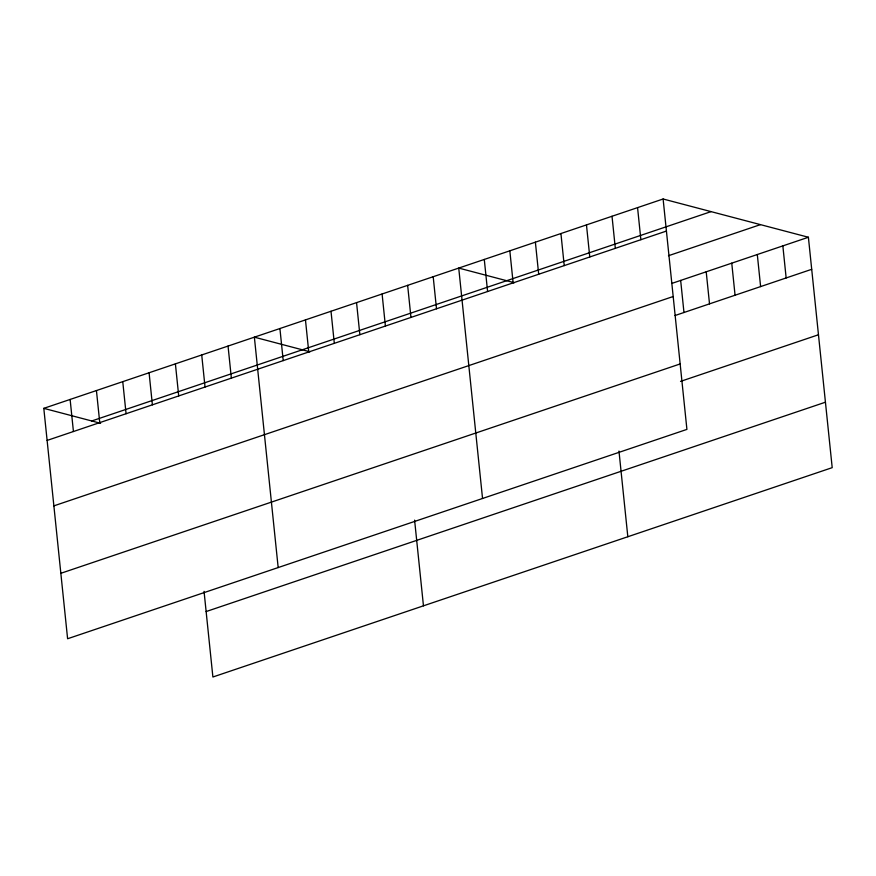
<?xml version="1.0" encoding="UTF-8"?>
<svg xmlns="http://www.w3.org/2000/svg" width="876" height="876" viewBox="0 0 876 876"><rect width="100%" height="100%" fill="white"/><g stroke="black" fill="none" stroke-linecap="round" stroke-linejoin="round"><path stroke-width="1.31" d="M663.11 198.994L686.915 429.393L67.605 638.746L43.8 408.347L663.11 198.994L808.395 237.254L832.2 467.653L212.89 677.006L204.042 591.322M91.739 420.973L711.049 211.62M47.118 440.42L666.417 231.067M668.476 255.715L760.445 224.628M671.717 283.452L808.395 237.254M53.874 505.868L673.184 296.515M675.035 315.524L811.702 269.315M60.849 573.298L680.148 363.945M680.521 381.399L818.469 334.763M206.134 611.558L825.433 402.204M514.278 282.707L458.739 268.078L482.545 498.477M309.907 351.791L254.369 337.172L278.174 567.571M43.8 408.347L100.609 423.305M782.848 245.882L786.155 277.955M757.302 254.522L760.609 286.594M731.756 263.161L735.063 295.223M706.209 271.79L709.516 303.863M680.663 280.43L683.97 312.502M637.564 207.634L640.871 239.696M612.017 216.262L615.324 248.335M618.971 451.063L627.829 536.736M586.471 224.902L589.778 256.975M560.925 233.542L564.232 265.603M535.378 242.17L538.685 274.243M509.832 250.81L513.139 282.882M484.286 259.449L487.593 291.511M433.193 276.717L436.5 308.79M407.647 285.357L410.954 317.419M414.6 520.147L423.458 605.82M382.1 293.986L385.407 326.058M356.554 302.625L359.861 334.698M331.008 311.265L334.314 343.326M305.461 319.893L308.768 351.966M279.915 328.533L283.222 360.605M228.045 346.064L231.363 378.136M201.721 354.966L205.039 387.028M175.397 363.858L178.715 395.93M149.084 372.76L152.391 404.832M122.76 381.662L126.078 413.724M96.437 390.554L99.754 422.626M70.124 399.456L73.431 431.518"/></g></svg>
